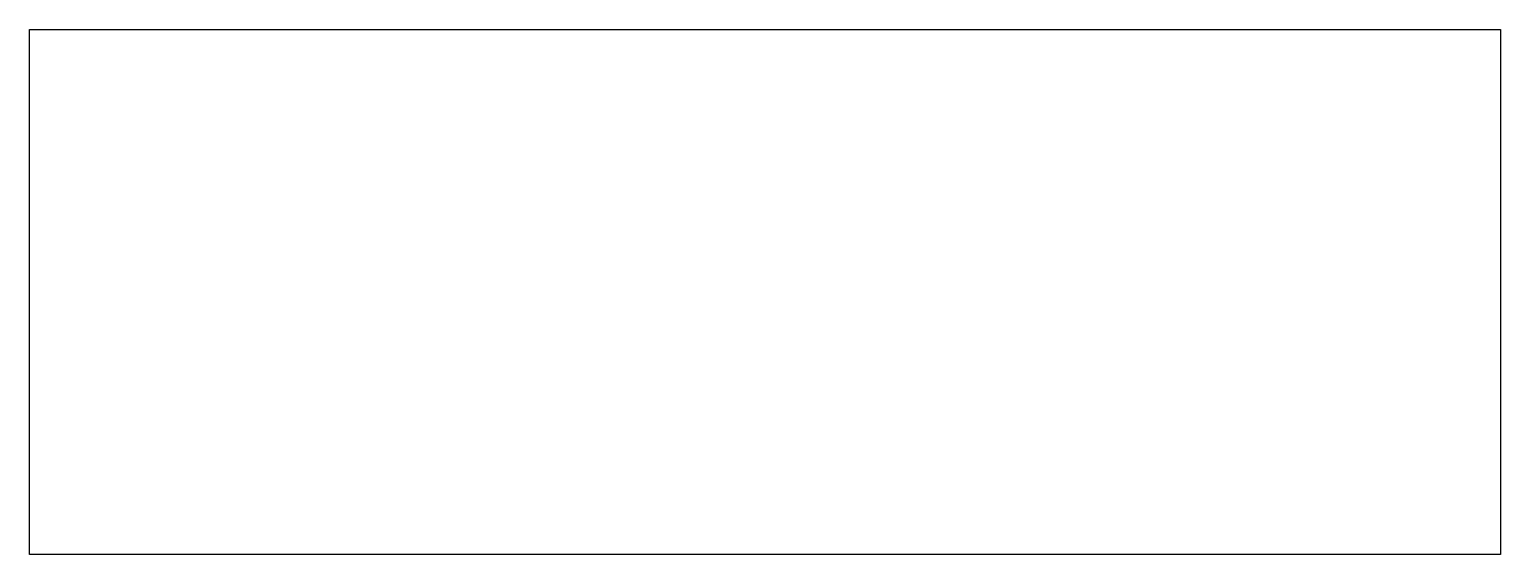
# Model space of a CAD drawing. Header units: millimetres. Extents: x -280 to 0, y 0 to 100.
import ezdxf

# ---------------------------------------------------------------- set-up
doc = ezdxf.new("R2010")
doc.units = ezdxf.units.MM

msp = doc.modelspace()

# ---------------------------------------------------------------- linework, layer by layer
at = {"color": 7, "linetype": 'Continuous', "lineweight": 25}
for p, q in [((-280, 0), (-280, 100)), ((-280, 100), (0, 100)), ((0, 100), (0, 0)), ((0, 0), (-280, 0))]:
    msp.add_line(p, q, dxfattribs=at)

doc.saveas('drawing.dxf')
